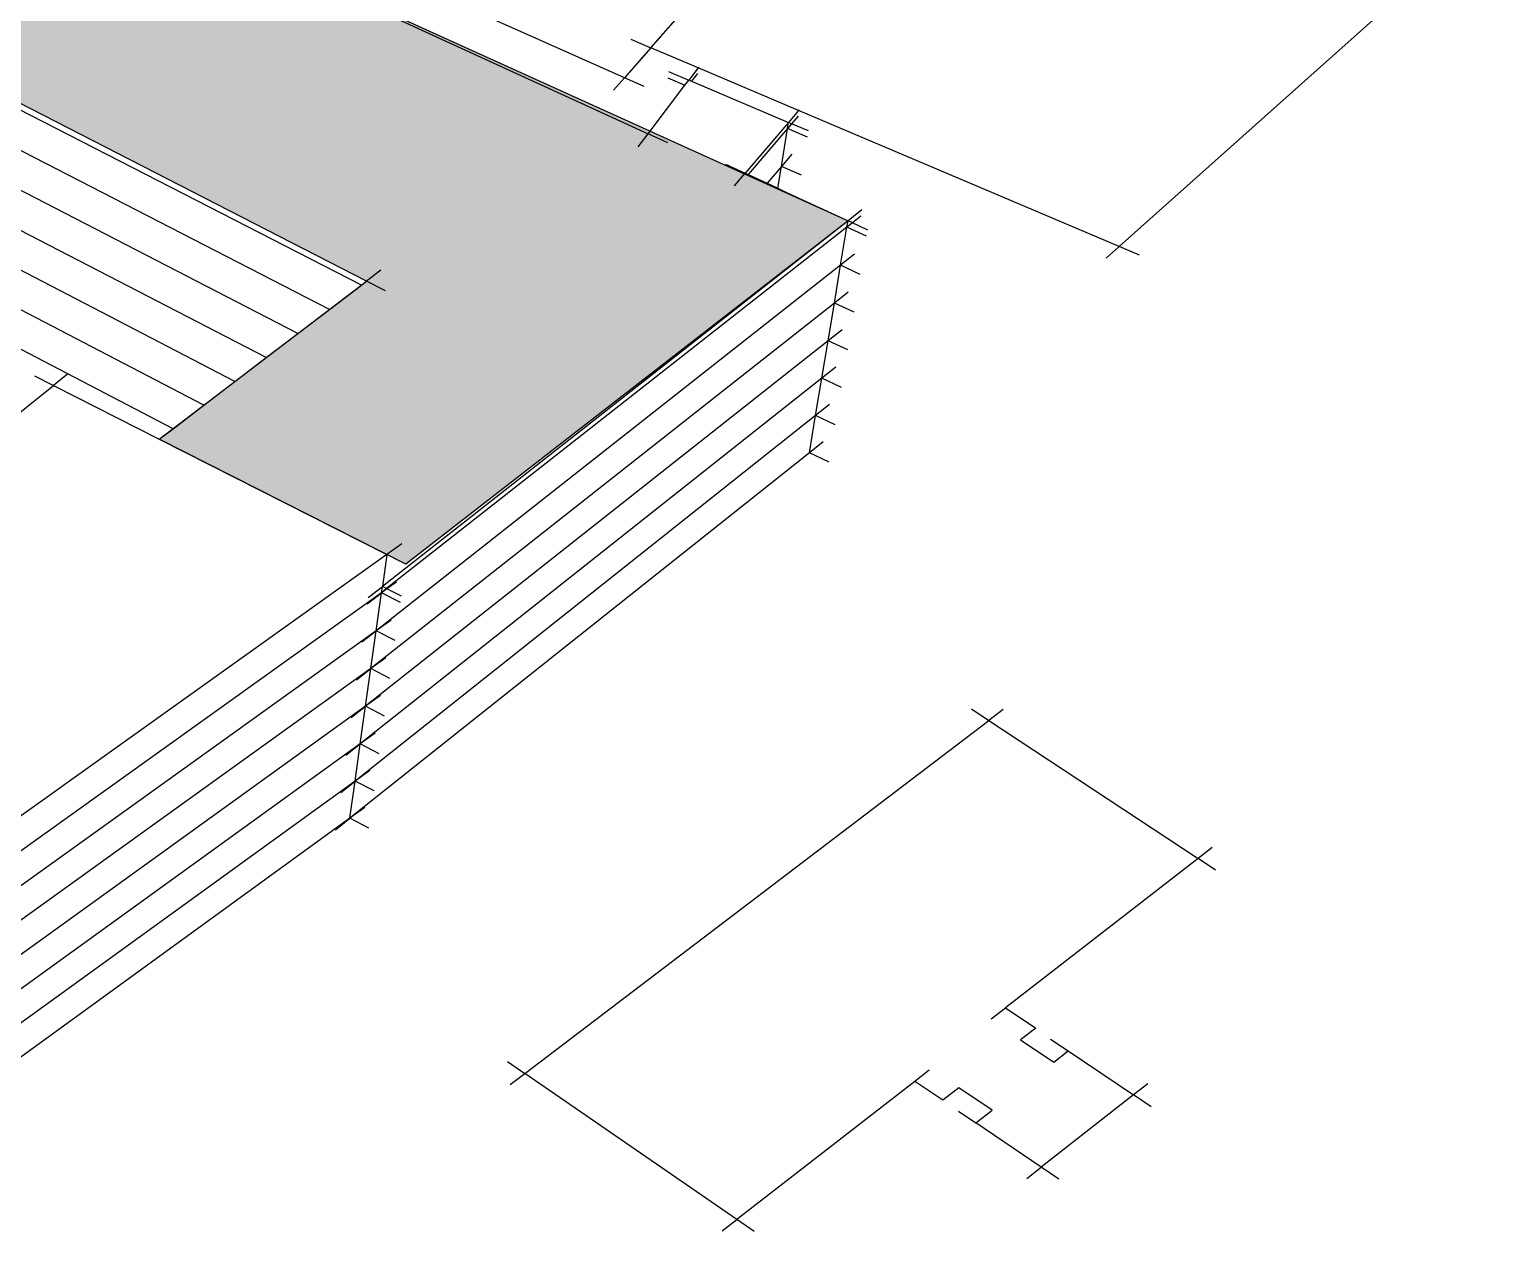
# Model space of a CAD drawing. Header units: inches. Extents: x 105 to 795, y 0 to 500.
# Drawn here: x 669 to 776.6, y 266 to 355 of the extents above; entities that cross this region are included whole.
import ezdxf

# ---------------------------------------------------------------- set-up
doc = ezdxf.new("R2010")
doc.units = ezdxf.units.IN
doc.header["$MEASUREMENT"] = 0
doc.layers.add('popova 2', color=7, linetype='Continuous')

# ---------------------------------------------------------------- blocks, each defined once
blk = doc.blocks.new('block 63')
at = {"color": 7, "lineweight": 25, "true_color": 0xffffff}
blk.add_lwpolyline([(747.77, 338.22), (748.71, 339.06)], dxfattribs=at)
blk = doc.blocks.new('block 64')
at = {"color": 7, "lineweight": 25, "true_color": 0xffffff}
blk.add_lwpolyline([(776.56, 363.93), (748.71, 339.06)], dxfattribs=at)
blk = doc.blocks.new('block 71')
at = {"color": 7, "lineweight": 25, "true_color": 0xffffff}
blk.add_lwpolyline([(750.2, 338.43), (748.71, 339.06)], dxfattribs=at)
blk = doc.blocks.new('block 72')
at = {"color": 7, "lineweight": 25, "true_color": 0xffffff}
blk.add_lwpolyline([(712.97, 354.24), (714.44, 353.62)], dxfattribs=at)
blk = doc.blocks.new('block 76')
at = {"color": 7, "lineweight": 25, "true_color": 0xffffff}
blk.add_lwpolyline([(741.49, 280.97), (743.93, 279.33)], dxfattribs=at)
blk = doc.blocks.new('block 77')
at = {"color": 7, "lineweight": 25, "true_color": 0xffffff}
blk.add_lwpolyline([(750.81, 277.75), (749.76, 276.93)], dxfattribs=at)
blk = doc.blocks.new('block 78')
at = {"color": 7, "lineweight": 25, "true_color": 0xffffff}
blk.add_lwpolyline([(741.97, 270.81), (743.02, 271.64)], dxfattribs=at)
blk = doc.blocks.new('block 79')
at = {"color": 7, "lineweight": 25, "true_color": 0xffffff}
blk.add_lwpolyline([(749.76, 276.93), (743.02, 271.64)], dxfattribs=at)
blk = doc.blocks.new('block 80')
at = {"color": 7, "lineweight": 25, "true_color": 0xffffff}
blk.add_lwpolyline([(744.31, 270.77), (743.02, 271.64)], dxfattribs=at)
blk = doc.blocks.new('block 81')
at = {"color": 7, "lineweight": 25, "true_color": 0xffffff}
blk.add_lwpolyline([(736.95, 275.75), (738.23, 274.88)], dxfattribs=at)
blk = doc.blocks.new('block 82')
at = {"color": 7, "lineweight": 25, "true_color": 0xffffff}
blk.add_lwpolyline([(743.02, 271.64), (738.23, 274.88)], dxfattribs=at)
blk = doc.blocks.new('block 83')
at = {"color": 7, "lineweight": 25, "true_color": 0xffffff}
blk.add_lwpolyline([(755.53, 295.05), (754.49, 294.24)], dxfattribs=at)
blk = doc.blocks.new('block 84')
at = {"color": 7, "lineweight": 25, "true_color": 0xffffff}
blk.add_lwpolyline([(739.35, 282.5), (740.4, 283.31)], dxfattribs=at)
blk = doc.blocks.new('block 85')
at = {"color": 7, "lineweight": 25, "true_color": 0xffffff}
blk.add_lwpolyline([(754.49, 294.24), (740.4, 283.31)], dxfattribs=at)
blk = doc.blocks.new('block 86')
at = {"color": 7, "lineweight": 25, "true_color": 0xffffff}
blk.add_lwpolyline([(743.69, 281.01), (744.98, 280.15)], dxfattribs=at)
blk = doc.blocks.new('block 87')
at = {"color": 7, "lineweight": 25, "true_color": 0xffffff}
blk.add_lwpolyline([(751.05, 276.06), (749.76, 276.93)], dxfattribs=at)
blk = doc.blocks.new('block 88')
at = {"color": 7, "lineweight": 25, "true_color": 0xffffff}
blk.add_lwpolyline([(744.98, 280.15), (749.76, 276.93)], dxfattribs=at)
blk = doc.blocks.new('block 89')
at = {"color": 7, "lineweight": 25, "true_color": 0xffffff}
blk.add_lwpolyline([(743.93, 279.33), (744.98, 280.15)], dxfattribs=at)
blk = doc.blocks.new('block 90')
at = {"color": 7, "lineweight": 25, "true_color": 0xffffff}
blk.add_lwpolyline([(742.61, 281.83), (741.49, 280.97)], dxfattribs=at)
blk = doc.blocks.new('block 91')
at = {"color": 7, "lineweight": 25, "true_color": 0xffffff}
blk.add_lwpolyline([(740.4, 283.31), (742.61, 281.83)], dxfattribs=at)
blk = doc.blocks.new('block 92')
at = {"color": 7, "lineweight": 25, "true_color": 0xffffff}
blk.add_lwpolyline([(704.13, 277.69), (705.21, 278.51)], dxfattribs=at)
blk = doc.blocks.new('block 93')
at = {"color": 7, "lineweight": 25, "true_color": 0xffffff}
blk.add_lwpolyline([(740.23, 305.16), (739.18, 304.36)], dxfattribs=at)
blk = doc.blocks.new('block 94')
at = {"color": 7, "lineweight": 25, "true_color": 0xffffff}
blk.add_lwpolyline([(705.21, 278.51), (739.18, 304.36)], dxfattribs=at)
blk = doc.blocks.new('block 101')
at = {"color": 7, "lineweight": 25, "true_color": 0xffffff}
blk.add_lwpolyline([(735.8, 276.54), (733.76, 277.92)], dxfattribs=at)
blk = doc.blocks.new('block 102')
at = {"color": 7, "lineweight": 25, "true_color": 0xffffff}
blk.add_lwpolyline([(736.98, 277.46), (735.8, 276.54)], dxfattribs=at)
blk = doc.blocks.new('block 115')
at = {"color": 7, "lineweight": 25, "true_color": 0xffffff}
blk.add_lwpolyline([(734.82, 278.74), (733.76, 277.92)], dxfattribs=at)
blk = doc.blocks.new('block 116')
at = {"color": 7, "lineweight": 25, "true_color": 0xffffff}
blk.add_lwpolyline([(719.66, 266.98), (720.73, 267.8)], dxfattribs=at)
blk = doc.blocks.new('block 117')
at = {"color": 7, "lineweight": 25, "true_color": 0xffffff}
blk.add_lwpolyline([(733.76, 277.92), (720.73, 267.8)], dxfattribs=at)
blk = doc.blocks.new('block 118')
at = {"color": 7, "lineweight": 25, "true_color": 0xffffff}
blk.add_lwpolyline([(738.23, 274.88), (739.42, 275.81)], dxfattribs=at)
blk = doc.blocks.new('block 119')
at = {"color": 7, "lineweight": 25, "true_color": 0xffffff}
blk.add_lwpolyline([(721.99, 266.93), (720.73, 267.8)], dxfattribs=at)
blk = doc.blocks.new('block 120')
at = {"color": 7, "lineweight": 25, "true_color": 0xffffff}
blk.add_lwpolyline([(703.95, 279.37), (705.21, 278.51)], dxfattribs=at)
blk = doc.blocks.new('block 121')
at = {"color": 7, "lineweight": 25, "true_color": 0xffffff}
blk.add_lwpolyline([(720.73, 267.8), (705.21, 278.51)], dxfattribs=at)
blk = doc.blocks.new('block 122')
at = {"color": 7, "lineweight": 25, "true_color": 0xffffff}
blk.add_lwpolyline([(739.42, 275.81), (736.98, 277.46)], dxfattribs=at)
blk = doc.blocks.new('block 202')
at = {"color": 7, "lineweight": 25, "true_color": 0xffffff}
blk.add_lwpolyline([(715.24, 354.52), (714.44, 353.62)], dxfattribs=at)
blk = doc.blocks.new('block 203')
at = {"color": 7, "lineweight": 25, "true_color": 0xffffff}
blk.add_lwpolyline([(711.7, 350.51), (712.5, 351.42)], dxfattribs=at)
blk = doc.blocks.new('block 204')
at = {"color": 7, "lineweight": 25, "true_color": 0xffffff}
blk.add_lwpolyline([(714.44, 353.62), (712.5, 351.42)], dxfattribs=at)
blk = doc.blocks.new('block 205')
at = {"color": 7, "lineweight": 25, "true_color": 0xffffff}
blk.add_lwpolyline([(713.95, 350.78), (712.5, 351.42)], dxfattribs=at)
blk = doc.blocks.new('block 207')
at = {"color": 7, "lineweight": 25, "true_color": 0xffffff}
blk.add_lwpolyline([(712.5, 351.42), (687.96, 362.37)], dxfattribs=at)
blk = doc.blocks.new('block 262')
at = {"color": 7, "lineweight": 25, "true_color": 0xffffff}
blk.add_lwpolyline([(737.9, 305.21), (739.18, 304.36)], dxfattribs=at)
blk = doc.blocks.new('block 263')
at = {"color": 7, "lineweight": 25, "true_color": 0xffffff}
blk.add_lwpolyline([(755.78, 293.39), (754.49, 294.24)], dxfattribs=at)
blk = doc.blocks.new('block 264')
at = {"color": 7, "lineweight": 25, "true_color": 0xffffff}
blk.add_lwpolyline([(739.18, 304.36), (754.49, 294.24)], dxfattribs=at)
blk = doc.blocks.new('block 268')
at = {"color": 7, "lineweight": 25, "true_color": 0xffffff}
blk.add_lwpolyline([(713.64, 352.7), (714.44, 353.62)], dxfattribs=at)
blk = doc.blocks.new('block 270')
at = {"color": 7, "lineweight": 25, "true_color": 0xffffff}
blk.add_lwpolyline([(714.44, 353.62), (721.51, 361.66)], dxfattribs=at)
blk = doc.blocks.new('block 1128')
at = {"color": 7, "lineweight": 25, "true_color": 0xffffff}
blk.add_lwpolyline([(693.5, 297.98), (692.4, 297.19)], dxfattribs=at)
blk = doc.blocks.new('block 1130')
at = {"color": 7, "lineweight": 25, "true_color": 0xffffff}
blk.add_lwpolyline([(692.4, 297.19), (662.15, 275.24)], dxfattribs=at)
blk = doc.blocks.new('block 1131')
at = {"color": 7, "lineweight": 25, "true_color": 0xffffff}
blk.add_lwpolyline([(693.8, 296.47), (692.4, 297.19)], dxfattribs=at)
blk = doc.blocks.new('block 1137')
at = {"color": 7, "lineweight": 25, "true_color": 0xffffff}
blk.add_lwpolyline([(679.47, 325.72), (664.44, 333.55)], dxfattribs=at)
blk = doc.blocks.new('block 1138')
at = {"color": 7, "lineweight": 25, "true_color": 0xffffff}
blk.add_lwpolyline([(693.8, 296.46), (692.4, 297.19)], dxfattribs=at)
blk = doc.blocks.new('block 1139')
at = {"color": 7, "lineweight": 25, "true_color": 0xffffff}
blk.add_lwpolyline([(727.06, 324.77), (726.04, 323.96)], dxfattribs=at)
blk = doc.blocks.new('block 1140')
at = {"color": 7, "lineweight": 25, "true_color": 0xffffff}
blk.add_lwpolyline([(691.36, 296.35), (692.4, 297.19)], dxfattribs=at)
blk = doc.blocks.new('block 1141')
at = {"color": 7, "lineweight": 25, "true_color": 0xffffff}
blk.add_lwpolyline([(726.04, 323.96), (692.4, 297.19)], dxfattribs=at)
blk = doc.blocks.new('block 1142')
at = {"color": 7, "lineweight": 25, "true_color": 0xffffff}
blk.add_lwpolyline([(727.48, 323.28), (726.04, 323.96)], dxfattribs=at)
blk = doc.blocks.new('block 1146')
at = {"color": 7, "lineweight": 25, "true_color": 0xffffff}
blk.add_lwpolyline([(693.88, 300.7), (692.79, 299.91)], dxfattribs=at)
blk = doc.blocks.new('block 1148')
at = {"color": 7, "lineweight": 25, "true_color": 0xffffff}
blk.add_lwpolyline([(692.79, 299.91), (646.01, 266.04)], dxfattribs=at)
blk = doc.blocks.new('block 1149')
at = {"color": 7, "lineweight": 25, "true_color": 0xffffff}
blk.add_lwpolyline([(694.18, 299.19), (692.79, 299.91)], dxfattribs=at)
blk = doc.blocks.new('block 1151')
at = {"color": 7, "lineweight": 25, "true_color": 0xffffff}
blk.add_lwpolyline([(692.4, 297.19), (692.79, 299.91)], dxfattribs=at)
blk = doc.blocks.new('block 1158')
at = {"color": 7, "lineweight": 25, "true_color": 0xffffff}
blk.add_lwpolyline([(681.73, 327.44), (664.75, 336.28)], dxfattribs=at)
blk = doc.blocks.new('block 1159')
at = {"color": 7, "lineweight": 25, "true_color": 0xffffff}
blk.add_lwpolyline([(694.18, 299.19), (692.79, 299.91)], dxfattribs=at)
blk = doc.blocks.new('block 1160')
at = {"color": 7, "lineweight": 25, "true_color": 0xffffff}
blk.add_lwpolyline([(727.51, 327.49), (726.49, 326.68)], dxfattribs=at)
blk = doc.blocks.new('block 1161')
at = {"color": 7, "lineweight": 25, "true_color": 0xffffff}
blk.add_lwpolyline([(691.74, 299.07), (692.79, 299.91)], dxfattribs=at)
blk = doc.blocks.new('block 1162')
at = {"color": 7, "lineweight": 25, "true_color": 0xffffff}
blk.add_lwpolyline([(726.49, 326.68), (692.79, 299.91)], dxfattribs=at)
blk = doc.blocks.new('block 1163')
at = {"color": 7, "lineweight": 25, "true_color": 0xffffff}
blk.add_lwpolyline([(727.93, 326), (726.49, 326.68)], dxfattribs=at)
blk = doc.blocks.new('block 1168')
at = {"color": 7, "lineweight": 25, "true_color": 0xffffff}
blk.add_lwpolyline([(726.04, 323.96), (726.49, 326.68)], dxfattribs=at)
blk = doc.blocks.new('block 1184')
at = {"color": 7, "lineweight": 25, "true_color": 0xffffff}
blk.add_lwpolyline([(694.27, 303.43), (693.17, 302.64)], dxfattribs=at)
blk = doc.blocks.new('block 1186')
at = {"color": 7, "lineweight": 25, "true_color": 0xffffff}
blk.add_lwpolyline([(693.17, 302.64), (646.28, 268.77)], dxfattribs=at)
blk = doc.blocks.new('block 1187')
at = {"color": 7, "lineweight": 25, "true_color": 0xffffff}
blk.add_lwpolyline([(694.56, 301.92), (693.17, 302.64)], dxfattribs=at)
blk = doc.blocks.new('block 1189')
at = {"color": 7, "lineweight": 25, "true_color": 0xffffff}
blk.add_lwpolyline([(692.79, 299.91), (693.17, 302.64)], dxfattribs=at)
blk = doc.blocks.new('block 1200')
at = {"color": 7, "lineweight": 25, "true_color": 0xffffff}
blk.add_lwpolyline([(684, 329.18), (665.05, 339.01)], dxfattribs=at)
blk = doc.blocks.new('block 1201')
at = {"color": 7, "lineweight": 25, "true_color": 0xffffff}
blk.add_lwpolyline([(694.56, 301.92), (693.17, 302.64)], dxfattribs=at)
blk = doc.blocks.new('block 1202')
at = {"color": 7, "lineweight": 25, "true_color": 0xffffff}
blk.add_lwpolyline([(727.97, 330.22), (726.95, 329.41)], dxfattribs=at)
blk = doc.blocks.new('block 1203')
at = {"color": 7, "lineweight": 25, "true_color": 0xffffff}
blk.add_lwpolyline([(692.12, 301.81), (693.17, 302.64)], dxfattribs=at)
blk = doc.blocks.new('block 1204')
at = {"color": 7, "lineweight": 25, "true_color": 0xffffff}
blk.add_lwpolyline([(726.95, 329.41), (693.17, 302.64)], dxfattribs=at)
blk = doc.blocks.new('block 1205')
at = {"color": 7, "lineweight": 25, "true_color": 0xffffff}
blk.add_lwpolyline([(728.39, 328.74), (726.95, 329.41)], dxfattribs=at)
blk = doc.blocks.new('block 1210')
at = {"color": 7, "lineweight": 25, "true_color": 0xffffff}
blk.add_lwpolyline([(726.49, 326.68), (726.95, 329.41)], dxfattribs=at)
blk = doc.blocks.new('block 1213')
at = {"color": 7, "lineweight": 25, "true_color": 0xffffff}
blk.add_lwpolyline([(694.65, 306.18), (693.55, 305.39)], dxfattribs=at)
blk = doc.blocks.new('block 1215')
at = {"color": 7, "lineweight": 25, "true_color": 0xffffff}
blk.add_lwpolyline([(693.55, 305.39), (646.56, 271.51)], dxfattribs=at)
blk = doc.blocks.new('block 1216')
at = {"color": 7, "lineweight": 25, "true_color": 0xffffff}
blk.add_lwpolyline([(694.95, 304.67), (693.55, 305.39)], dxfattribs=at)
blk = doc.blocks.new('block 1218')
at = {"color": 7, "lineweight": 25, "true_color": 0xffffff}
blk.add_lwpolyline([(693.17, 302.64), (693.55, 305.39)], dxfattribs=at)
blk = doc.blocks.new('block 1224')
at = {"color": 7, "lineweight": 25, "true_color": 0xffffff}
blk.add_lwpolyline([(686.29, 330.93), (665.36, 341.76)], dxfattribs=at)
blk = doc.blocks.new('block 1225')
at = {"color": 7, "lineweight": 25, "true_color": 0xffffff}
blk.add_lwpolyline([(694.95, 304.67), (693.55, 305.39)], dxfattribs=at)
blk = doc.blocks.new('block 1226')
at = {"color": 7, "lineweight": 25, "true_color": 0xffffff}
blk.add_lwpolyline([(728.43, 332.97), (727.41, 332.16)], dxfattribs=at)
blk = doc.blocks.new('block 1227')
at = {"color": 7, "lineweight": 25, "true_color": 0xffffff}
blk.add_lwpolyline([(692.51, 304.56), (693.55, 305.39)], dxfattribs=at)
blk = doc.blocks.new('block 1228')
at = {"color": 7, "lineweight": 25, "true_color": 0xffffff}
blk.add_lwpolyline([(727.41, 332.16), (693.55, 305.39)], dxfattribs=at)
blk = doc.blocks.new('block 1229')
at = {"color": 7, "lineweight": 25, "true_color": 0xffffff}
blk.add_lwpolyline([(728.85, 331.49), (727.41, 332.16)], dxfattribs=at)
blk = doc.blocks.new('block 1234')
at = {"color": 7, "lineweight": 25, "true_color": 0xffffff}
blk.add_lwpolyline([(726.95, 329.41), (727.41, 332.16)], dxfattribs=at)
blk = doc.blocks.new('block 1239')
at = {"color": 7, "lineweight": 25, "true_color": 0xffffff}
blk.add_lwpolyline([(695.04, 308.94), (693.94, 308.15)], dxfattribs=at)
blk = doc.blocks.new('block 1241')
at = {"color": 7, "lineweight": 25, "true_color": 0xffffff}
blk.add_lwpolyline([(693.94, 308.15), (646.84, 274.27)], dxfattribs=at)
blk = doc.blocks.new('block 1242')
at = {"color": 7, "lineweight": 25, "true_color": 0xffffff}
blk.add_lwpolyline([(695.34, 307.43), (693.94, 308.15)], dxfattribs=at)
blk = doc.blocks.new('block 1244')
at = {"color": 7, "lineweight": 25, "true_color": 0xffffff}
blk.add_lwpolyline([(693.55, 305.39), (693.94, 308.15)], dxfattribs=at)
blk = doc.blocks.new('block 1250')
at = {"color": 7, "lineweight": 25, "true_color": 0xffffff}
blk.add_lwpolyline([(688.6, 332.68), (665.66, 344.52)], dxfattribs=at)
blk = doc.blocks.new('block 1251')
at = {"color": 7, "lineweight": 25, "true_color": 0xffffff}
blk.add_lwpolyline([(695.34, 307.43), (693.94, 308.15)], dxfattribs=at)
blk = doc.blocks.new('block 1252')
at = {"color": 7, "lineweight": 25, "true_color": 0xffffff}
blk.add_lwpolyline([(728.88, 335.73), (727.87, 334.92)], dxfattribs=at)
blk = doc.blocks.new('block 1253')
at = {"color": 7, "lineweight": 25, "true_color": 0xffffff}
blk.add_lwpolyline([(692.9, 307.32), (693.94, 308.15)], dxfattribs=at)
blk = doc.blocks.new('block 1254')
at = {"color": 7, "lineweight": 25, "true_color": 0xffffff}
blk.add_lwpolyline([(727.87, 334.92), (693.94, 308.15)], dxfattribs=at)
blk = doc.blocks.new('block 1255')
at = {"color": 7, "lineweight": 25, "true_color": 0xffffff}
blk.add_lwpolyline([(729.31, 334.25), (727.87, 334.92)], dxfattribs=at)
blk = doc.blocks.new('block 1256')
at = {"color": 7, "lineweight": 25, "true_color": 0xffffff}
blk.add_lwpolyline([(724.32, 343.06), (724.32, 343.05)], dxfattribs=at)
blk = doc.blocks.new('block 1261')
at = {"color": 7, "lineweight": 25, "true_color": 0xffffff}
blk.add_lwpolyline([(727.41, 332.16), (727.87, 334.92)], dxfattribs=at)
blk = doc.blocks.new('block 1267')
at = {"color": 7, "lineweight": 25, "true_color": 0xffffff}
blk.add_lwpolyline([(695.43, 311.71), (694.33, 310.92)], dxfattribs=at)
blk = doc.blocks.new('block 1269')
at = {"color": 7, "lineweight": 25, "true_color": 0xffffff}
blk.add_lwpolyline([(694.33, 310.92), (647.12, 277.04)], dxfattribs=at)
blk = doc.blocks.new('block 1270')
at = {"color": 7, "lineweight": 25, "true_color": 0xffffff}
blk.add_lwpolyline([(695.73, 310.21), (694.33, 310.92)], dxfattribs=at)
blk = doc.blocks.new('block 1273')
at = {"color": 7, "lineweight": 25, "true_color": 0xffffff}
blk.add_lwpolyline([(693.94, 308.15), (694.33, 310.92)], dxfattribs=at)
blk = doc.blocks.new('block 1279')
at = {"color": 7, "lineweight": 25, "true_color": 0xffffff}
blk.add_lwpolyline([(690.92, 334.45), (665.97, 347.29)], dxfattribs=at)
blk = doc.blocks.new('block 1280')
at = {"color": 7, "lineweight": 25, "true_color": 0xffffff}
blk.add_lwpolyline([(695.73, 310.21), (694.33, 310.92)], dxfattribs=at)
blk = doc.blocks.new('block 1281')
at = {"color": 7, "lineweight": 25, "true_color": 0xffffff}
blk.add_lwpolyline([(729.35, 338.5), (728.33, 337.7)], dxfattribs=at)
blk = doc.blocks.new('block 1282')
at = {"color": 7, "lineweight": 25, "true_color": 0xffffff}
blk.add_lwpolyline([(693.29, 310.1), (694.33, 310.92)], dxfattribs=at)
blk = doc.blocks.new('block 1283')
at = {"color": 7, "lineweight": 25, "true_color": 0xffffff}
blk.add_lwpolyline([(728.33, 337.7), (694.33, 310.92)], dxfattribs=at)
blk = doc.blocks.new('block 1284')
at = {"color": 7, "lineweight": 25, "true_color": 0xffffff}
blk.add_lwpolyline([(729.77, 337.02), (728.33, 337.7)], dxfattribs=at)
blk = doc.blocks.new('block 1285')
at = {"color": 7, "lineweight": 25, "true_color": 0xffffff}
blk.add_lwpolyline([(724.77, 345.83), (723.99, 344.91)], dxfattribs=at)
blk = doc.blocks.new('block 1286')
at = {"color": 7, "lineweight": 25, "true_color": 0xffffff}
blk.add_lwpolyline([(723.99, 344.91), (722.95, 343.69)], dxfattribs=at)
blk = doc.blocks.new('block 1287')
at = {"color": 7, "lineweight": 25, "true_color": 0xffffff}
blk.add_lwpolyline([(725.46, 344.28), (723.99, 344.91)], dxfattribs=at)
blk = doc.blocks.new('block 1292')
at = {"color": 7, "lineweight": 25, "true_color": 0xffffff}
blk.add_lwpolyline([(727.87, 334.92), (728.33, 337.7)], dxfattribs=at)
blk = doc.blocks.new('block 1293')
at = {"color": 7, "lineweight": 25, "true_color": 0xffffff}
blk.add_lwpolyline([(723.73, 343.33), (723.99, 344.91)], dxfattribs=at)
blk = doc.blocks.new('block 1301')
at = {"color": 7, "lineweight": 25, "true_color": 0xffffff}
blk.add_lwpolyline([(694.72, 313.71), (647.4, 279.82)], dxfattribs=at)
blk = doc.blocks.new('block 1302')
at = {"color": 7, "lineweight": 25, "true_color": 0xffffff}
blk.add_lwpolyline([(696.12, 313), (694.72, 313.71)], dxfattribs=at)
blk = doc.blocks.new('block 1304')
at = {"color": 7, "lineweight": 25, "true_color": 0xffffff}
blk.add_lwpolyline([(694.33, 310.92), (694.72, 313.71)], dxfattribs=at)
blk = doc.blocks.new('block 1307')
at = {"color": 7, "lineweight": 25, "true_color": 0xffffff}
blk.add_lwpolyline([(693.25, 336.24), (666.28, 350.07)], dxfattribs=at)
blk = doc.blocks.new('block 1308')
at = {"color": 7, "lineweight": 25, "true_color": 0xffffff}
blk.add_lwpolyline([(696.12, 313), (694.72, 313.71)], dxfattribs=at)
blk = doc.blocks.new('block 1309')
at = {"color": 7, "lineweight": 25, "true_color": 0xffffff}
blk.add_lwpolyline([(693.68, 312.89), (694.72, 313.71)], dxfattribs=at)
blk = doc.blocks.new('block 1310')
at = {"color": 7, "lineweight": 25, "true_color": 0xffffff}
blk.add_lwpolyline([(730.23, 339.81), (728.79, 340.48)], dxfattribs=at)
blk = doc.blocks.new('block 1311')
at = {"color": 7, "lineweight": 25, "true_color": 0xffffff}
blk.add_lwpolyline([(724.44, 347.7), (721.57, 344.33)], dxfattribs=at)
blk = doc.blocks.new('block 1312')
at = {"color": 7, "lineweight": 25, "true_color": 0xffffff}
blk.add_lwpolyline([(715.67, 351.41), (716.93, 350.88)], dxfattribs=at)
blk = doc.blocks.new('block 1313')
at = {"color": 7, "lineweight": 25, "true_color": 0xffffff}
blk.add_lwpolyline([(725.91, 347.07), (724.44, 347.7)], dxfattribs=at)
blk = doc.blocks.new('block 1314')
at = {"color": 7, "lineweight": 25, "true_color": 0xffffff}
blk.add_lwpolyline([(717.85, 351.73), (717.42, 351.16)], dxfattribs=at)
blk = doc.blocks.new('block 1319')
at = {"color": 7, "lineweight": 25, "true_color": 0xffffff}
blk.add_lwpolyline([(728.33, 337.7), (728.79, 340.48)], dxfattribs=at)
blk = doc.blocks.new('block 1320')
at = {"color": 7, "lineweight": 25, "true_color": 0xffffff}
blk.add_lwpolyline([(723.99, 344.91), (724.44, 347.7)], dxfattribs=at)
blk = doc.blocks.new('block 1322')
at = {"color": 7, "lineweight": 25, "true_color": 0xffffff}
blk.add_lwpolyline([(671.75, 329.71), (670.71, 328.88)], dxfattribs=at)
blk = doc.blocks.new('block 1344')
at = {"color": 7, "lineweight": 25, "true_color": 0xffffff}
blk.add_lwpolyline([(696.21, 317.29), (695.11, 316.51)], dxfattribs=at)
blk = doc.blocks.new('block 1346')
at = {"color": 7, "lineweight": 25, "true_color": 0xffffff}
blk.add_lwpolyline([(695.11, 316.51), (647.69, 282.62)], dxfattribs=at)
blk = doc.blocks.new('block 1347')
at = {"color": 7, "lineweight": 25, "true_color": 0xffffff}
blk.add_lwpolyline([(669.33, 329.58), (670.71, 328.88)], dxfattribs=at)
blk = doc.blocks.new('block 1348')
at = {"color": 7, "lineweight": 25, "true_color": 0xffffff}
blk.add_lwpolyline([(696.51, 315.8), (695.11, 316.51)], dxfattribs=at)
blk = doc.blocks.new('block 1351')
at = {"color": 7, "lineweight": 25, "true_color": 0xffffff}
blk.add_lwpolyline([(694.72, 313.71), (694.79, 314.17)], dxfattribs=at)
blk = doc.blocks.new('block 1355')
at = {"color": 7, "lineweight": 25, "true_color": 0xffffff}
blk.add_lwpolyline([(728.79, 340.48), (728.87, 340.94)], dxfattribs=at)
blk = doc.blocks.new('block 1356')
at = {"color": 7, "lineweight": 25, "true_color": 0xffffff}
blk.add_lwpolyline([(724.44, 347.7), (724.51, 348.15)], dxfattribs=at)
blk = doc.blocks.new('block 1361')
at = {"color": 7, "lineweight": 25, "true_color": 0xffffff}
blk.add_lwpolyline([(695.02, 335.82), (693.63, 336.53)], dxfattribs=at)
blk = doc.blocks.new('block 1363')
at = {"color": 7, "lineweight": 25, "true_color": 0xffffff}
blk.add_lwpolyline([(693.63, 336.53), (666.33, 350.53)], dxfattribs=at)
blk = doc.blocks.new('block 1364')
at = {"color": 7, "lineweight": 25, "true_color": 0xffffff}
blk.add_lwpolyline([(694.68, 337.33), (693.63, 336.53)], dxfattribs=at)
blk = doc.blocks.new('block 1365')
at = {"color": 7, "lineweight": 25, "true_color": 0xffffff}
blk.add_lwpolyline([(729.89, 341.74), (728.87, 340.94)], dxfattribs=at)
blk = doc.blocks.new('block 1366')
at = {"color": 7, "lineweight": 25, "true_color": 0xffffff}
blk.add_lwpolyline([(693.74, 313.35), (694.79, 314.17)], dxfattribs=at)
blk = doc.blocks.new('block 1367')
at = {"color": 7, "lineweight": 25, "true_color": 0xffffff}
blk.add_lwpolyline([(728.87, 340.94), (694.79, 314.17)], dxfattribs=at)
blk = doc.blocks.new('block 1368')
at = {"color": 7, "lineweight": 25, "true_color": 0xffffff}
blk.add_lwpolyline([(719.91, 345.1), (721.34, 344.44)], dxfattribs=at)
blk = doc.blocks.new('block 1369')
at = {"color": 7, "lineweight": 25, "true_color": 0xffffff}
blk.add_lwpolyline([(720.56, 343.51), (721.34, 344.44)], dxfattribs=at)
blk = doc.blocks.new('block 1370')
at = {"color": 7, "lineweight": 25, "true_color": 0xffffff}
blk.add_lwpolyline([(724.51, 348.15), (721.34, 344.44)], dxfattribs=at)
blk = doc.blocks.new('block 1371')
at = {"color": 7, "lineweight": 25, "true_color": 0xffffff}
blk.add_lwpolyline([(715.74, 351.87), (717.21, 351.24)], dxfattribs=at)
blk = doc.blocks.new('block 1372')
at = {"color": 7, "lineweight": 25, "true_color": 0xffffff}
blk.add_lwpolyline([(713.52, 346.37), (714.24, 347.32)], dxfattribs=at)
blk = doc.blocks.new('block 1374')
at = {"color": 7, "lineweight": 25, "true_color": 0xffffff}
blk.add_lwpolyline([(715.68, 346.66), (714.24, 347.32)], dxfattribs=at)
blk = doc.blocks.new('block 1378')
at = {"color": 7, "lineweight": 25, "true_color": 0xffffff}
blk.add_lwpolyline([(695.11, 316.51), (694.79, 314.17)], dxfattribs=at)
blk = doc.blocks.new('block 2571')
at = {"color": 7, "lineweight": 25, "true_color": 0xffffff}
blk.add_lwpolyline([(717.89, 352.15), (714.44, 353.62)], dxfattribs=at)
blk = doc.blocks.new('block 2858')
at = {"color": 7, "lineweight": 25, "true_color": 0xffffff}
blk.add_lwpolyline([(695.82, 314.49), (695.12, 314)], dxfattribs=at)
blk = doc.blocks.new('block 2859')
at = {"color": 7, "lineweight": 25, "true_color": 0xffffff}
blk.add_lwpolyline([(695.12, 314), (694.72, 313.71)], dxfattribs=at)
blk = doc.blocks.new('block 2870')
at = {"color": 7, "lineweight": 25, "true_color": 0xffffff}
blk.add_lwpolyline([(729.81, 341.28), (729.19, 340.79)], dxfattribs=at)
blk = doc.blocks.new('block 2871')
at = {"color": 7, "lineweight": 25, "true_color": 0xffffff}
blk.add_lwpolyline([(729.19, 340.79), (728.79, 340.48)], dxfattribs=at)
blk = doc.blocks.new('block 2872')
at = {"color": 7, "lineweight": 25, "true_color": 0xffffff}
blk.add_lwpolyline([(728.79, 340.48), (695.1, 314.01)], dxfattribs=at)
blk = doc.blocks.new('block 2873')
at = {"color": 7, "lineweight": 25, "true_color": 0xffffff}
blk.add_lwpolyline([(695.1, 314.01), (694.72, 313.71)], dxfattribs=at)
blk = doc.blocks.new('block 2874')
at = {"color": 7, "lineweight": 25, "true_color": 0xffffff}
blk.add_lwpolyline([(725.22, 348.61), (724.74, 348.05)], dxfattribs=at)
blk = doc.blocks.new('block 2875')
at = {"color": 7, "lineweight": 25, "true_color": 0xffffff}
blk.add_lwpolyline([(724.74, 348.05), (724.44, 347.7)], dxfattribs=at)
blk = doc.blocks.new('block 2887')
at = {"color": 7, "lineweight": 25, "true_color": 0xffffff}
blk.add_lwpolyline([(670.71, 328.88), (678.46, 324.95)], dxfattribs=at)
blk = doc.blocks.new('block 2888')
at = {"color": 7, "lineweight": 25, "true_color": 0xffffff}
blk.add_lwpolyline([(678.46, 324.95), (695.11, 316.51)], dxfattribs=at)
blk = doc.blocks.new('block 2897')
at = {"color": 7, "lineweight": 25, "true_color": 0xffffff}
blk.add_lwpolyline([(678.46, 324.95), (679.47, 325.72)], dxfattribs=at)
blk = doc.blocks.new('block 2898')
at = {"color": 7, "lineweight": 25, "true_color": 0xffffff}
blk.add_lwpolyline([(695.1, 314.01), (694.79, 314.17)], dxfattribs=at)
blk = doc.blocks.new('block 2899')
at = {"color": 7, "lineweight": 25, "true_color": 0xffffff}
blk.add_lwpolyline([(730.31, 340.27), (729.19, 340.79)], dxfattribs=at)
blk = doc.blocks.new('block 2900')
at = {"color": 7, "lineweight": 25, "true_color": 0xffffff}
blk.add_lwpolyline([(729.19, 340.79), (728.87, 340.94)], dxfattribs=at)
blk = doc.blocks.new('block 2901')
at = {"color": 7, "lineweight": 25, "true_color": 0xffffff}
blk.add_lwpolyline([(724.32, 343.05), (728.87, 340.94)], dxfattribs=at)
blk = doc.blocks.new('block 2902')
at = {"color": 7, "lineweight": 25, "true_color": 0xffffff}
blk.add_lwpolyline([(725.3, 349.07), (725.25, 349.02)], dxfattribs=at)
blk = doc.blocks.new('block 2903')
at = {"color": 7, "lineweight": 25, "true_color": 0xffffff}
blk.add_lwpolyline([(725.25, 349.02), (724.51, 348.15)], dxfattribs=at)
blk = doc.blocks.new('block 2904')
at = {"color": 7, "lineweight": 25, "true_color": 0xffffff}
blk.add_lwpolyline([(725.99, 347.53), (724.74, 348.05)], dxfattribs=at)
blk = doc.blocks.new('block 2905')
at = {"color": 7, "lineweight": 25, "true_color": 0xffffff}
blk.add_lwpolyline([(724.74, 348.05), (724.51, 348.15)], dxfattribs=at)
blk = doc.blocks.new('block 2906')
at = {"color": 7, "lineweight": 25, "true_color": 0xffffff}
blk.add_lwpolyline([(717.21, 351.24), (717.42, 351.16)], dxfattribs=at)
blk = doc.blocks.new('block 2907')
at = {"color": 7, "lineweight": 25, "true_color": 0xffffff}
blk.add_lwpolyline([(717.42, 351.16), (724.51, 348.15)], dxfattribs=at)
blk = doc.blocks.new('block 2908')
at = {"color": 7, "lineweight": 25, "true_color": 0xffffff}
blk.add_lwpolyline([(717.92, 352.19), (717.89, 352.15)], dxfattribs=at)
blk = doc.blocks.new('block 2909')
at = {"color": 7, "lineweight": 25, "true_color": 0xffffff}
blk.add_lwpolyline([(717.89, 352.15), (717.21, 351.24)], dxfattribs=at)
blk = doc.blocks.new('block 2910')
at = {"color": 7, "lineweight": 25, "true_color": 0xffffff}
blk.add_lwpolyline([(714.24, 347.32), (716.93, 350.88)], dxfattribs=at)
blk = doc.blocks.new('block 2911')
at = {"color": 7, "lineweight": 25, "true_color": 0xffffff}
blk.add_lwpolyline([(716.93, 350.88), (717.21, 351.24)], dxfattribs=at)
blk = doc.blocks.new('block 2913')
at = {"color": 7, "lineweight": 25, "true_color": 0xffffff}
blk.add_lwpolyline([(663.88, 370.41), (714.24, 347.32)], dxfattribs=at)
blk = doc.blocks.new('block 3245')
at = {"color": 7, "lineweight": 25, "true_color": 0xffffff}
blk.add_lwpolyline([(748.71, 339.06), (725.25, 349.02)], dxfattribs=at)
blk = doc.blocks.new('block 3246')
at = {"color": 7, "lineweight": 25, "true_color": 0xffffff}
blk.add_lwpolyline([(725.25, 349.02), (717.89, 352.15)], dxfattribs=at)
blk = doc.blocks.new('block 3348')
at = {"color": 7, "lineweight": 25, "true_color": 0xffffff}
blk.add_lwpolyline([(679.47, 325.72), (681.73, 327.44)], dxfattribs=at)
blk = doc.blocks.new('block 3349')
at = {"color": 7, "lineweight": 25, "true_color": 0xffffff}
blk.add_lwpolyline([(696.18, 313.46), (695.12, 314)], dxfattribs=at)
blk = doc.blocks.new('block 3350')
at = {"color": 7, "lineweight": 25, "true_color": 0xffffff}
blk.add_lwpolyline([(695.12, 314), (695.1, 314.01)], dxfattribs=at)
blk = doc.blocks.new('block 3501')
at = {"color": 7, "lineweight": 25, "true_color": 0xffffff}
blk.add_lwpolyline([(681.73, 327.44), (684, 329.18)], dxfattribs=at)
blk = doc.blocks.new('block 3502')
at = {"color": 7, "lineweight": 25, "true_color": 0xffffff}
blk.add_lwpolyline([(721.34, 344.44), (721.57, 344.33)], dxfattribs=at)
blk = doc.blocks.new('block 3503')
at = {"color": 7, "lineweight": 25, "true_color": 0xffffff}
blk.add_lwpolyline([(721.57, 344.33), (722.95, 343.69)], dxfattribs=at)
blk = doc.blocks.new('block 3504')
at = {"color": 7, "lineweight": 25, "true_color": 0xffffff}
blk.add_lwpolyline([(722.95, 343.69), (723.73, 343.33)], dxfattribs=at)
blk = doc.blocks.new('block 3505')
at = {"color": 7, "lineweight": 25, "true_color": 0xffffff}
blk.add_lwpolyline([(723.73, 343.33), (724.32, 343.05)], dxfattribs=at)
blk = doc.blocks.new('block 3592')
at = {"color": 7, "lineweight": 25, "true_color": 0xffffff}
blk.add_lwpolyline([(684, 329.18), (686.29, 330.93)], dxfattribs=at)
blk = doc.blocks.new('block 3616')
at = {"color": 7, "lineweight": 25, "true_color": 0xffffff}
blk.add_lwpolyline([(660.82, 320.96), (670.71, 328.88)], dxfattribs=at)
blk = doc.blocks.new('block 3619')
at = {"color": 7, "lineweight": 25, "true_color": 0xffffff}
blk.add_lwpolyline([(686.29, 330.93), (688.6, 332.68)], dxfattribs=at)
blk = doc.blocks.new('block 3630')
at = {"color": 7, "lineweight": 25, "true_color": 0xffffff}
blk.add_lwpolyline([(688.6, 332.68), (690.92, 334.45)], dxfattribs=at)
blk = doc.blocks.new('block 3633')
at = {"color": 7, "lineweight": 25, "true_color": 0xffffff}
blk.add_lwpolyline([(690.92, 334.45), (693.25, 336.24)], dxfattribs=at)
blk = doc.blocks.new('block 3634')
at = {"color": 7, "lineweight": 25, "true_color": 0xffffff}
blk.add_lwpolyline([(693.25, 336.24), (693.63, 336.53)], dxfattribs=at)
blk = doc.blocks.new('block 3683')
at = {"layer": 'popova 2', "true_color": 0x34f775}
h = blk.add_hatch(color=110, dxfattribs=at)
h.dxf.hatch_style = 2
h.paths.add_polyline_path([(728.87, 340.94), (696.51, 315.8), (678.46, 324.95), (693.63, 336.53), (666.33, 350.53), (663.87, 347.72), (650.41, 355.58), (663.63, 370.52)])
at = {"layer": 'popova 2', "lineweight": 0}
blk.add_lwpolyline([(728.87, 340.94), (696.51, 315.8), (678.46, 324.95), (693.63, 336.53), (666.33, 350.53), (663.87, 347.72), (650.41, 355.58), (663.63, 370.52), (728.87, 340.94)], dxfattribs=at)
blk = doc.blocks.new('block 3684')
at = {"layer": 'popova 2', "color": 7, "lineweight": 25, "true_color": 0xffffff}
for points in [[(650.41, 355.58), (663.63, 370.52)], [(663.63, 370.52), (728.87, 340.94)], [(663.87, 347.72), (650.41, 355.58)], [(666.33, 350.53), (663.87, 347.72)], [(693.63, 336.53), (666.33, 350.53)], [(728.87, 340.94), (696.51, 315.8)], [(678.46, 324.95), (693.63, 336.53)], [(696.51, 315.8), (678.46, 324.95)]]:
    blk.add_lwpolyline(points, dxfattribs=at)
blk = doc.blocks.new('block 3682')
at = {"layer": 'popova 2'}
for name in ['block 3683', 'block 3684']:
    blk.add_blockref(name, (0, 0), dxfattribs=at)

msp = doc.modelspace()

# ---------------------------------------------------------------- block references
for name in ['block 2913', 'block 64', 'block 207', 'block 270', 'block 72', 'block 202', 'block 204', 'block 268', 'block 2571', 'block 2909', 'block 2908', 'block 3246', 'block 203', 'block 205', 'block 2910', 'block 1312', 'block 1371', 'block 2911', 'block 2906', 'block 1314', 'block 2907', 'block 1307', 'block 1363', 'block 2903', 'block 2902', 'block 3245', 'block 1370', 'block 1311', 'block 1320', 'block 1356', 'block 2875', 'block 1313', 'block 2905', 'block 2874', 'block 2904', 'block 1279', 'block 1372', 'block 1374', 'block 1285', 'block 1250', 'block 1368', 'block 1369', 'block 3502', 'block 1286', 'block 1293', 'block 1287', 'block 3503', 'block 3504', 'block 3505', 'block 1256', 'block 2901', 'block 1224', 'block 1365', 'block 2870', 'block 1367', 'block 2872', 'block 1319', 'block 1355', 'block 2871', 'block 1310', 'block 2900', 'block 2899', 'block 1200', 'block 63', 'block 71', 'block 1281', 'block 1364', 'block 1283', 'block 1292', 'block 1284', 'block 1158', 'block 3633', 'block 3634', 'block 1361', 'block 1254', 'block 1261', 'block 1252', 'block 1255', 'block 3630', 'block 1137', 'block 3619', 'block 1226', 'block 1228', 'block 1234', 'block 1229', 'block 3592', 'block 1347', 'block 1322', 'block 1204', 'block 1210', 'block 1202', 'block 1205', 'block 3616', 'block 2887', 'block 3501', 'block 3348', 'block 1160', 'block 1162', 'block 1168', 'block 1163', 'block 2897', 'block 2888', 'block 1141', 'block 1139', 'block 1142', 'block 1346', 'block 1378', 'block 1344', 'block 1348', 'block 2858', 'block 1301', 'block 1309', 'block 1366', 'block 1304', 'block 1351', 'block 2873', 'block 2859', 'block 1302', 'block 1308', 'block 2898', 'block 3350', 'block 3349', 'block 1267', 'block 1269', 'block 1282', 'block 1273', 'block 1270', 'block 1280', 'block 1239', 'block 1241', 'block 1253', 'block 1244', 'block 1242', 'block 1251', 'block 1213', 'block 1215', 'block 1227', 'block 1218', 'block 1216', 'block 1225', 'block 262', 'block 93', 'block 94', 'block 264', 'block 1186', 'block 1203', 'block 1189', 'block 1184', 'block 1187', 'block 1201', 'block 1146', 'block 1148', 'block 1161', 'block 1151', 'block 1149', 'block 1159', 'block 1130', 'block 1140', 'block 1128', 'block 1131', 'block 1138', 'block 83', 'block 85', 'block 263', 'block 84', 'block 91', 'block 90', 'block 76', 'block 86', 'block 89', 'block 88', 'block 120', 'block 115', 'block 92', 'block 121', 'block 117', 'block 101', 'block 77', 'block 102', 'block 122', 'block 79', 'block 87', 'block 81', 'block 118', 'block 82', 'block 78', 'block 80', 'block 116', 'block 119']:
    msp.add_blockref(name, (0, 0))
at = {"layer": 'popova 2'}
msp.add_blockref('block 3682', (0, 0), dxfattribs=at)

doc.saveas('drawing.dxf')
